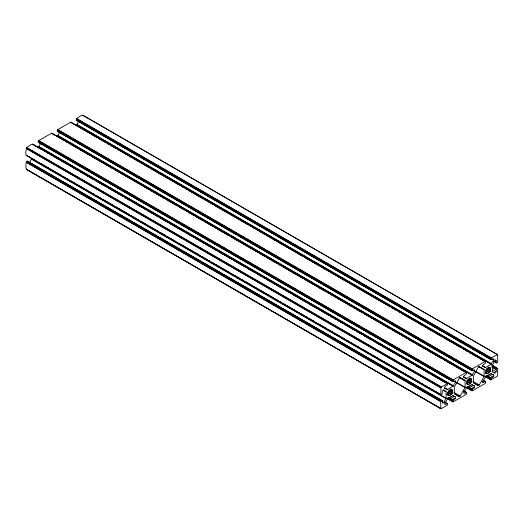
<?xml version="1.0" encoding="UTF-8"?>
<svg xmlns="http://www.w3.org/2000/svg" width="524" height="524" viewBox="0 0 524 524"><rect width="100%" height="100%" fill="white"/><g stroke="black" fill="none" stroke-linecap="round" stroke-linejoin="round"><path stroke-width="0.79" d="M452.618 391.756C452.9 387.354 447.424 390.662 447.758 393.524C447.476 397.926 452.952 394.618 452.618 391.756L449.075 389.712M471.659 380.765C471.941 376.363 466.465 379.671 466.799 382.527C466.517 386.935 472 383.627 471.659 380.765L468.829 379.127M490.706 369.767C490.988 365.366 485.512 368.673 485.846 371.529C485.565 375.937 491.04 372.63 490.706 369.767L487.877 368.13M33.222 145.004C32.933 142.102 27.621 147.159 26.436 148.004C26.311 149.628 24.608 155.811 27.012 155.536M27.844 161.7C25.191 159.82 25.735 168.407 26.449 169.422L440.913 408.713L446.913 405.53L447.699 403.886L447.123 403.552L445.38 404.528A1.323 0.766 -60 0 1 444.804 403.251L447.345 399.046L452.788 395.856L455.533 397.041A1.323 0.766 -60 0 1 454.956 398.98C453.83 398.666 451.452 401.901 453.476 401.718L465.954 394.533C468.089 393.046 465.325 391.271 463.694 390.956M29.599 162.637L31.636 158.713M38.999 142.345C37.728 142.829 38.18 140.727 38.999 140.465L51.476 133.279L52.053 133.22L52.262 134.006M58.04 131.354C56.769 131.832 57.221 129.736 58.04 129.467L70.524 122.282L71.1 122.223L71.336 122.754M77.087 120.356C73.563 119.727 83.316 113.354 83.323 115.843M494.735 359.778L496.149 360.597L496.261 362.706L497.178 362.615L497.787 361.357L497.551 354.578L491.551 357.761L490.765 359.399L491.342 359.733L493.084 358.763A1.323 0.766 -60 0 1 493.66 360.034L491.119 364.239L485.676 367.435L482.931 366.25A1.323 0.766 -60 0 1 483.508 364.311C484.635 364.625 487.012 361.383 484.988 361.573L472.504 368.758C470.644 369.937 472.537 372.092 474.037 369.761A1.323 0.766 -60 0 1 474.613 371.031L472.072 375.236L466.629 378.433L463.884 377.247A1.323 0.766 -60 0 1 464.461 375.308C465.587 375.623 467.965 372.381 465.941 372.571L453.463 379.749C451.603 380.935 453.496 383.083 454.996 380.751A1.323 0.766 -60 0 1 455.572 382.022L453.031 386.234L447.588 389.424L444.843 388.238A1.323 0.766 -60 0 1 445.42 386.299L447.306 385.081L447.47 383.502L440.9 387.295L440.9 394.886L442.184 393.95L442.295 391.651A1.323 0.766 -60 0 1 443.684 390.177L446.062 391.736L446.101 398.004L443.704 402.55A1.323 0.766 -60 0 1 442.315 402.694L442.282 400.762L441.706 400.428L440.677 401.928L440.913 408.713M465.116 387.269L465.024 380.562L460.242 377.732L459.201 378.328L454.275 387.275L454.393 393.721L459.175 396.557L460.216 395.954L465.116 387.269L456.614 382.363M482.054 381.721L483.469 382.54C484.969 380.208 486.861 382.356 485.001 383.535L472.524 390.727C470.493 390.911 472.871 387.668 473.997 387.983A1.323 0.766 -60 0 0 474.574 386.044L471.738 384.406M484.163 376.271L484.065 369.571L479.29 366.735L478.222 367.35L473.316 376.284L473.441 382.73L478.216 385.559L479.283 384.944L484.163 376.271L475.661 371.365M492.599 365.542L497.8 368.935L497.564 375.996L490.995 379.782L491.158 378.204L493.045 376.985A1.323 0.766 -60 0 0 493.621 375.046L490.785 373.416M497.564 368.405L496.28 369.341L496.169 371.64A1.323 0.766 -60 0 1 494.78 373.108L491.944 371.47M38.357 147.1L40.748 143.353M57.398 136.102L59.788 132.362M76.445 125.105L78.836 121.365M491.486 363.787L77.021 124.496M27.025 169.37L26.449 169.422M464.86 380.437L459.934 377.581M466.53 392.594L464.428 393.537A1.323 0.766 -60 0 1 463.851 392.26L466.386 388.055L471.829 384.858L474.574 386.044M493.621 375.046L490.877 373.861L485.434 377.057L482.892 381.262A1.323 0.766 -60 0 0 483.469 382.54M82.916 115.234L497.676 354.696M82.72 115.254L497.761 354.872M76.877 118.627L491.342 357.918M76.681 118.837L491.145 358.121M76.511 119.079L490.975 358.37M492.239 359.215L493.66 360.034M76.38 119.348L490.844 358.639M76.301 119.623L490.765 358.914M76.275 119.885L490.739 359.176M494.132 361.134L496.968 362.772M76.301 120.114L491.342 359.733M493.922 361.226L496.759 362.863M76.38 120.291L491.145 359.752M493.556 361.193L496.562 362.883M76.851 124.745L491.316 364.036M76.655 124.954L491.119 364.239M70.93 122.171L485.689 361.632M492.023 365.254L497.689 368.523M70.733 122.19L485.774 361.815M492.101 365.431L497.774 368.706M492.023 365.601L496.988 368.464M72.043 123.16L74.172 124.391M75.587 125.21L80.545 128.072M81.967 128.891L90.469 133.797M91.883 134.616L96.134 137.072M98.257 138.297L99.678 139.115M101.093 139.934L106.051 142.797M107.466 143.615L108.887 144.434M111.009 145.659L112.431 146.478M113.846 147.296L115.968 148.521M117.389 149.34L118.804 150.159M120.933 151.384L122.347 152.202M123.762 153.021L125.891 154.246M127.306 155.065L128.721 155.883M130.142 156.702L132.264 157.927M133.685 158.746L138.644 161.615M140.059 162.427L145.017 165.296M146.438 166.108L148.561 167.339M149.975 168.158L154.94 171.021M156.355 171.839L164.15 176.339M165.564 177.158L170.523 180.02M171.944 180.839L174.066 182.064M175.481 182.883L180.446 185.745M181.861 186.564L183.276 187.382M185.404 188.607L186.819 189.426M188.234 190.245L190.363 191.47M191.777 192.288L193.199 193.107M194.614 193.926L196.736 195.151M198.157 195.969L200.279 197.201M201.701 198.013L203.116 198.832M204.53 199.651L206.659 200.882M208.074 201.701L209.489 202.513M210.91 203.332L213.032 204.563M214.454 205.382L219.412 208.244M220.827 209.063L229.329 213.969M230.743 214.788L234.994 217.244M237.123 218.469L238.538 219.287M239.953 220.106L244.918 222.969M246.332 223.787L247.747 224.606M249.876 225.831L251.291 226.65M252.706 227.468L254.834 228.693M256.249 229.512L257.67 230.331M259.793 231.556L261.207 232.374M262.629 233.193L264.751 234.418M266.172 235.237L267.587 236.055M269.002 236.874L271.131 238.099M272.546 238.918L277.504 241.787M278.925 242.599L283.884 245.468M285.298 246.28L287.427 247.511M288.842 248.33L293.8 251.193M295.215 252.011L303.01 256.511M304.431 257.33L309.389 260.192M310.804 261.011L312.933 262.236M314.348 263.055L319.306 265.917M320.721 266.736L322.142 267.554M324.264 268.779L325.686 269.598M327.1 270.417L329.223 271.642M330.644 272.46L332.059 273.279M333.474 274.098L335.602 275.323M337.017 276.141L339.146 277.373M340.561 278.185L341.976 279.004M343.397 279.823L345.519 281.054M346.94 281.873L348.355 282.685M349.77 283.504L351.899 284.735M353.314 285.554L358.272 288.416M359.687 289.235L368.189 294.141M369.61 294.96L377.404 299.459M378.819 300.278L383.778 303.141M385.192 303.959L386.614 304.778M388.736 306.003L390.157 306.822M391.572 307.64L393.694 308.865M395.116 309.684L396.53 310.503M398.659 311.728L400.074 312.546M401.489 313.365L403.618 314.59M405.032 315.409L406.447 316.227M407.869 317.046L409.991 318.271M411.412 319.09L416.37 321.959M417.785 322.771L422.744 325.64M424.165 326.452L426.287 327.683M427.702 328.502L432.667 331.365M434.082 332.183L441.876 336.683M443.291 337.502L448.249 340.364M449.671 341.183L451.793 342.408M453.208 343.227L454.629 344.045M456.751 345.27L458.173 346.089M459.587 346.908L461.002 347.726M463.131 348.951L464.546 349.77M465.96 350.589L468.089 351.814M469.504 352.632L470.925 353.451M472.34 354.27L474.462 355.495M475.884 356.313L478.006 357.545M479.427 358.357L480.842 359.176M482.257 359.995L484.386 361.226M492.521 366.165L496.772 368.614M492.324 366.368L496.575 368.824M492.16 366.617L496.411 369.073M492.029 366.885L496.28 369.341M491.944 367.16L496.195 369.616M488.892 367.055L490.313 367.874M488.473 367.147L490.602 368.372M492.626 369.597L496.169 371.64M487.896 367.389L490.733 369.027M482.63 365.89L485.466 367.527M482.434 365.909L485.27 367.547M486.96 368.549L490.503 370.592M485.899 368.968L490.15 371.424M486.121 370.154L489.665 372.197M478.982 366.584L484.065 369.571M478.484 366.473L484.15 369.748M485.545 370.822L489.089 372.865M485.696 372.492L487.824 373.717M488.794 374.536L493.045 376.985M485.794 373.016L487.209 373.835M485.257 372.918L486.672 373.736M487.104 375.544L491.355 378.001M486.907 375.754L491.158 378.204M486.744 375.996L490.995 378.452M485.905 375.859L490.864 378.721M485.82 376.134L490.778 378.996M485.794 376.396L490.752 379.258M485.689 376.546L491.355 379.815M57.83 129.625L472.294 368.909M485.191 376.389L491.158 379.834M485.322 376.514L490.995 379.782M57.633 129.828L472.098 369.119M57.463 130.076L471.928 369.368M473.192 370.213L474.613 371.031M475.582 371.634L484.084 376.546M57.332 130.345L471.796 369.636M57.254 130.62L471.718 369.911M57.227 130.882L471.692 370.167M57.254 131.111L472.294 370.73M57.332 131.288L472.098 370.75M483.285 380.319L485.709 381.714M483.089 380.339L485.787 381.898M483.691 380.896L485.106 381.714M57.974 135.493L472.438 374.784M57.804 135.742L472.268 375.033M57.607 135.952L472.072 375.236M51.883 133.168L466.642 372.63M51.686 133.188L466.727 372.813M52.996 134.157L55.125 135.388M56.54 136.201L57.954 137.019M59.376 137.838L61.498 139.07M62.919 139.888L64.334 140.701M65.749 141.519L67.878 142.751M69.292 143.569L74.251 146.432M75.672 147.251L77.794 148.475M79.209 149.294L84.174 152.157M85.589 152.975L89.84 155.431M91.962 156.656L99.757 161.156M101.178 161.975L102.593 162.794M104.715 164.019L109.68 166.881M111.095 167.7L112.509 168.518M114.638 169.743L119.596 172.606M121.011 173.424L122.426 174.243M123.847 175.062L125.97 176.287M127.391 177.105L128.806 177.924M130.928 179.156L132.349 179.974M133.764 180.787L135.893 182.018M137.308 182.837L138.722 183.655M140.144 184.468L142.266 185.699M143.681 186.518L148.646 189.38M150.06 190.199L158.562 195.105M159.977 195.924L164.228 198.38M166.357 199.605L174.151 204.105M175.566 204.923L176.981 205.742M179.11 206.967L184.068 209.829M185.483 210.648L186.904 211.467M189.026 212.692L190.441 213.51M191.863 214.329L193.985 215.561M195.406 216.373L196.821 217.191M198.236 218.01L200.364 219.242M201.779 220.06L203.194 220.873M204.615 221.691L206.738 222.923M208.159 223.741L213.117 226.604M214.532 227.423L216.661 228.647M218.076 229.466L223.034 232.328M224.449 233.147L228.7 235.603M230.829 236.828L238.623 241.328M240.038 242.147L241.453 242.966M243.581 244.191L248.54 247.053M249.955 247.872L251.376 248.69M253.498 249.915L258.456 252.778M259.878 253.596L261.293 254.415M262.707 255.234L264.836 256.459M266.251 257.277L267.666 258.096M269.794 259.328L271.209 260.14M272.631 260.959L274.753 262.19M276.168 263.009L277.589 263.827M279.004 264.64L281.133 265.871M282.547 266.69L287.506 269.552M288.921 270.371L297.422 275.277M298.844 276.096L303.095 278.552M305.217 279.777L313.011 284.277M314.426 285.095L315.848 285.914M317.97 287.139L322.928 290.001M324.349 290.82L325.764 291.639M327.893 292.864L329.308 293.682M330.723 294.501L332.851 295.733M334.266 296.545L335.681 297.363M337.102 298.182L339.224 299.414M340.646 300.226L342.061 301.045M343.475 301.863L345.604 303.095M347.019 303.913L351.977 306.776M353.399 307.595L355.521 308.819M356.936 309.638L361.901 312.501M363.315 313.319L367.566 315.776M369.689 317L377.483 321.5M378.898 322.319L380.319 323.138M382.441 324.363L387.4 327.225M388.821 328.044L390.236 328.862M392.365 330.087L393.779 330.906M395.194 331.725L397.323 332.95M398.738 333.768L400.153 334.587M401.574 335.406L403.696 336.631M405.118 337.449L407.24 338.681M408.654 339.5L410.076 340.312M411.491 341.131L413.619 342.362M415.034 343.181L416.449 343.999M417.87 344.812L419.993 346.043M421.407 346.862L426.372 349.724M427.787 350.543L436.289 355.449M437.704 356.268L441.955 358.724M444.083 359.949L445.498 360.767M446.913 361.586L451.878 364.449M453.293 365.267L454.708 366.086M456.836 367.311L461.795 370.173M463.209 370.992L464.631 371.811M469.845 378.053L471.266 378.865M469.425 378.145L471.554 379.369M468.849 378.387L471.685 380.024M472.91 381.262L479.283 384.944M463.583 376.887L466.419 378.524M463.386 376.907L466.222 378.544M467.912 379.546L471.456 381.59M473.257 382.697L478.216 385.559M466.851 379.966L471.102 382.422M467.074 381.151L470.618 383.195M460.059 377.699L465.024 380.562M459.437 377.47L465.102 380.745M466.498 381.819L470.041 383.863M466.655 383.489L468.777 384.714M469.746 385.533L473.997 387.983M466.746 384.013L468.161 384.832M468.056 386.542L472.307 388.998M467.86 386.751L472.111 389.201M467.696 386.994L471.947 389.45M466.858 386.856L471.816 389.718M467.48 387.537L471.731 389.994M466.746 387.393L471.705 390.256M466.642 387.544L471.731 390.478M38.789 140.615L453.253 379.907M466.144 387.387L472.111 390.832M38.593 140.825L453.057 380.116M38.422 141.074L452.887 380.359M454.151 381.21L455.572 382.022M455.828 382.225L465.037 387.544M38.291 141.342L452.756 380.627M38.213 141.618L452.677 380.902M38.187 141.873L452.651 381.164M38.213 142.102L453.253 381.721M38.291 142.286L453.057 381.741M463.825 391.081L466.661 392.712M463.91 391.258L466.74 392.895M464.644 391.893L466.059 392.712M38.933 146.491L453.398 385.775M38.763 146.733L453.227 386.024M38.566 146.943L453.031 386.234M32.842 144.166L447.601 383.627M32.645 144.185L447.686 383.804M33.955 145.155L38.914 148.017M40.335 148.836L41.75 149.654M43.872 150.879L45.293 151.698M46.708 152.517L48.837 153.742M50.252 154.56L51.666 155.379M53.088 156.198L55.21 157.423M56.625 158.241L58.046 159.06M60.168 160.285L61.59 161.104M63.004 161.923L65.127 163.147M66.548 163.966L67.963 164.785M69.378 165.604L71.506 166.828M72.921 167.647L77.88 170.51M79.301 171.328L84.259 174.197M85.674 175.009L87.803 176.241M89.218 177.06L93.468 179.509M95.597 180.741L103.385 185.241M104.807 186.059L106.221 186.872M108.35 188.103L113.308 190.965M114.723 191.784L116.138 192.603M118.267 193.828L119.682 194.646M121.096 195.465L122.518 196.284M124.64 197.509L126.061 198.327M127.476 199.146L129.598 200.371M131.02 201.19L132.434 202.009M133.849 202.827L135.978 204.052M137.393 204.871L142.351 207.733M143.773 208.552L145.895 209.783M147.316 210.596L152.274 213.464M153.689 214.283L157.94 216.733M160.069 217.964L167.857 222.458M169.278 223.276L177.78 228.189M179.195 229.008L180.61 229.826M182.738 231.051L184.153 231.87M185.575 232.689L187.697 233.914M189.112 234.732L190.533 235.551M191.948 236.37L194.077 237.595M195.491 238.413L196.906 239.232M199.035 240.457L200.45 241.276M201.864 242.095L203.993 243.319M205.408 244.138L206.829 244.957M208.244 245.776L210.366 247.001M211.788 247.819L216.746 250.682M218.161 251.5L223.119 254.369M224.541 255.181L226.663 256.413M228.084 257.232L232.335 259.681M234.457 260.913L242.252 265.413M243.667 266.231L245.088 267.043M247.21 268.275L252.168 271.137M253.583 271.956L255.005 272.775M257.127 274L258.548 274.818M259.963 275.637L261.378 276.456M263.507 277.681L264.921 278.499M266.336 279.318L268.465 280.543M269.88 281.362L271.301 282.181M272.716 282.999L274.838 284.224M276.259 285.043L281.218 287.905M282.632 288.724L284.761 289.955M286.176 290.768L291.134 293.637M292.556 294.455L296.807 296.905M298.929 298.136L306.723 302.63M308.138 303.448L316.64 308.361M318.061 309.18L319.476 309.998M321.598 311.223L323.02 312.042M324.435 312.861L326.563 314.086M327.978 314.904L329.393 315.723M330.814 316.542L332.937 317.767M334.351 318.585L335.773 319.404M337.895 320.629L339.316 321.448M340.731 322.267L342.853 323.491M344.275 324.31L345.689 325.129M347.104 325.948L349.233 327.173M350.648 327.991L355.606 330.854M357.027 331.672L361.986 334.535M363.401 335.353L365.529 336.585M366.944 337.404L371.195 339.853M373.324 341.085L381.112 345.585M382.533 346.403L383.948 347.216M386.07 348.447L391.035 351.309M392.45 352.128L393.865 352.947M395.993 354.172L397.408 354.99M398.823 355.809L400.244 356.628M402.366 357.853L403.788 358.671M405.203 359.49L407.325 360.715M408.746 361.534L410.161 362.353M411.576 363.171L413.705 364.396M415.119 365.215L420.078 368.077M421.499 368.896L423.621 370.127M425.043 370.94L430.001 373.809M431.416 374.621L435.667 377.077M437.795 378.308L445.583 382.802M450.804 389.044L452.225 389.863M450.385 389.136L452.513 390.36M450.516 389.791L452.644 391.015M453.836 392.273L460.216 395.954M444.542 387.878L447.372 389.515M444.345 387.898L447.175 389.535M448.871 390.537L452.415 392.581M454.216 393.688L459.175 396.557M26.803 147.552L441.267 386.836M26.606 147.755L441.07 387.046M448.518 391.369L452.061 393.413M26.436 148.004L440.9 387.295M26.311 148.272L440.776 387.564M26.226 148.547L440.691 387.839M448.033 392.142L451.577 394.186M443.147 389.921L445.976 391.559M452.697 395.404L455.533 397.041M443.225 390.105L446.062 391.736M447.457 392.81L451 394.854M446.9 394.074L449.736 395.705M450.706 396.524L454.956 398.98M446.998 394.598L449.12 395.83M449.016 397.533L453.267 399.989M448.819 397.742L453.07 400.198M448.649 397.991L452.9 400.441M447.81 397.847L452.775 400.716M447.732 398.122L452.69 400.984M28.434 156.355L29.848 157.174M31.263 157.993L36.228 160.855M41.186 163.717L55.354 171.898M56.769 172.717L61.734 175.579M63.149 176.398L65.271 177.623M66.692 178.442L68.107 179.26M69.522 180.079L71.65 181.304M73.065 182.123L75.194 183.354M76.609 184.173L78.024 184.992M79.445 185.804L81.567 187.035M82.989 187.854L84.403 188.673M85.818 189.485L87.947 190.716M89.362 191.535L90.776 192.354M92.905 193.579L94.32 194.397M95.741 195.216L100.7 198.079M102.822 199.303L104.243 200.122M105.658 200.941L113.453 205.441M115.575 206.666L119.826 209.122M121.247 209.941L129.742 214.847M131.164 215.665L136.122 218.528M137.537 219.346L139.666 220.578M141.08 221.39L142.495 222.209M143.917 223.028L146.039 224.259M147.46 225.078L148.875 225.89M150.29 226.709L152.418 227.94M153.833 228.759L155.962 229.984M157.377 230.802L158.792 231.621M160.213 232.44L165.171 235.302M167.294 236.527L168.715 237.346M170.13 238.165L175.088 241.027M180.046 243.889L187.841 248.389M189.97 249.614L194.221 252.07M195.635 252.889L200.594 255.751M202.009 256.57L204.137 257.795M205.552 258.614L206.973 259.432M208.388 260.251L210.51 261.476M211.932 262.295L214.054 263.526M215.475 264.345L216.89 265.164M218.305 265.976L220.434 267.207M221.849 268.026L223.263 268.845M224.685 269.657L226.807 270.888M228.228 271.707L229.643 272.526M231.765 273.751L233.187 274.569M234.601 275.388L239.56 278.251M241.688 279.475L243.103 280.294M244.518 281.113L252.313 285.613M254.441 286.838L258.692 289.294M260.107 290.113L268.609 295.019M270.024 295.837L274.982 298.7M276.403 299.518L278.526 300.75M279.947 301.562L281.362 302.381M282.777 303.2L284.905 304.431M286.32 305.25L287.735 306.062M289.156 306.881L291.279 308.112M292.7 308.931L294.822 310.156M296.237 310.974L297.658 311.793M299.073 312.612L304.031 315.474M306.16 316.699L307.575 317.518M308.99 318.337L313.955 321.199M318.913 324.061L326.707 328.561M328.83 329.786L333.081 332.242M334.495 333.061L339.46 335.923M340.875 336.742L342.997 337.967M344.419 338.786L345.833 339.604M347.248 340.423L349.377 341.648M350.792 342.467L352.921 343.698M354.335 344.517L355.75 345.336M357.171 346.148L359.294 347.379M360.715 348.198L362.13 349.017M363.545 349.829L365.673 351.06M367.088 351.879L368.503 352.698M370.632 353.923L372.047 354.741M373.468 355.56L378.426 358.423M380.548 359.647L381.97 360.466M383.385 361.285L391.179 365.785M393.301 367.01L397.552 369.466M398.967 370.285L407.469 375.191M408.89 376.009L413.849 378.872M415.263 379.69L417.392 380.922M418.807 381.734L420.222 382.553M421.643 383.371L423.765 384.603M425.187 385.422L426.601 386.234M428.724 387.465L430.145 388.284M431.56 389.103L433.689 390.328M435.103 391.146L436.518 391.965M437.94 392.784L441.477 394.827M447.706 398.384L452.664 401.246M26.226 155.294L441.267 394.919M447.601 398.535L453.267 401.81M447.103 398.384L453.07 401.829M26.311 155.477L441.07 394.939M447.234 398.502L452.9 401.777M31.61 158.975L446.075 398.26M31.532 159.25L445.996 398.535M27.438 161.117L442.204 400.578M444.784 402.072L447.62 403.709M27.241 161.137L442.282 400.762M444.863 402.249L447.699 403.886M27.032 161.228L441.496 400.519M444.896 402.478L447.725 404.115M26.822 161.385L441.287 400.67M26.626 161.589L441.09 400.88M442.289 401.738L443.704 402.55M26.455 161.837L440.92 401.129M26.324 162.106L440.789 401.397M26.246 162.381L440.71 401.672M26.239 169.128L441.28 408.746M26.324 169.304L441.084 408.766M494.78 373.108L492.403 371.549L492.364 365.287L494.761 360.735A1.323 0.766 -60 0 1 496.149 360.597"/></g></svg>
